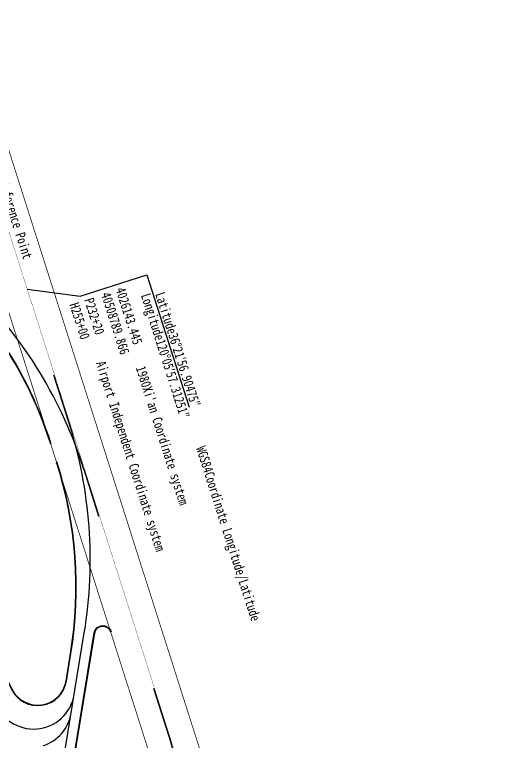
# Model space of a CAD drawing. Header units: millimetres. Extents: x -2014 to 2130, y -3279 to 3021.
# Drawn here: x 1007 to 1599, y -108 to 777 of the extents above; entities that cross this region are included whole.
import ezdxf
from ezdxf.enums import TextEntityAlignment as Align

# ---------------------------------------------------------------- set-up
doc = ezdxf.new("R2010")
doc.units = ezdxf.units.MM
for name, color, linetype in [('MapLayer_ARP', 7, 'Continuous'), ('MapLayer_Axial_GSD_11', 14, 'Continuous'), ('MapLayer_Runway_GSD_11', 50, 'Continuous'), ('MapLayer_RunwayAxial', 102, 'Continuous'), ('MapLayer_Taxiway_GSD_11', 250, 'Continuous')]:
    doc.layers.add(name, color=color, linetype=linetype)
doc.styles.add('黑体', font='simhei.ttf', dxfattribs={"width": 0.8})

msp = doc.modelspace()

# ---------------------------------------------------------------- linework, layer by layer
at = {"layer": 'MapLayer_ARP', "color": 0}
msp.add_line((1022.36, 443.32), (1086.92, 434.72), dxfattribs=at)
msp.add_lwpolyline([(1086.92, 434.72), (1168.17, 460.65), (1219.58, 299.54)], dxfattribs=at)
at = {"layer": 'MapLayer_Axial_GSD_11', "ltscale": 0.3}
for p, q in [((1073.11, 281.36), (1054.87, 338.52)), ((1109.76, 166.51), (1091.52, 223.67)), ((1055.64, -196.26), (1091.91, 25.26)), ((1194.72, -99.71), (1176.48, -42.55))]:
    msp.add_line(p, q, dxfattribs=at)
for centre, radius, start, end in [((567.55, 56.45), 550, 17.7, 44.7), ((549.14, 114.14), 550, 350.7, 17.7), ((1030.25, -41.88), 50, 197.7, 350.7), ((1026.56, -64.44), 50, 287.7, 350.7), ((670.76, -266.93), 550, 350.7, 17.7)]:
    msp.add_arc(centre, radius, start, end, dxfattribs=at)
at = {"layer": 'MapLayer_Runway_GSD_11', "const_width": 0.9}
for points in [[(503.68, 2167.23), (1598.2, -1262.35)], [(446.52, 2148.99), (1541.04, -1280.59)]]:
    msp.add_lwpolyline(points, dxfattribs=at)
at = {"layer": 'MapLayer_RunwayAxial', "const_width": 0.346}
msp.add_lwpolyline([(475.1, 2158.11), (1569.62, -1271.47)], dxfattribs=at)
at = {"layer": 'MapLayer_Taxiway_GSD_11'}
for points in [[(1051.63, 254.59, 0.079226), (980.66, 395.33), (949.85, 207.15, 0.118358), (961.49, 48.6), (968.33, 27.15), (1003.27, -43.53, 0.729222), (1070.13, -33.54), (1075.62, 0, 0.118358), (1058.5, 233.05)], [(1051.15, 254.44, 0.07862), (980.96, 394.06), (950.34, 207.07, 0.118358), (961.97, 48.75), (968.8, 27.34), (1003.72, -43.31, 0.729222), (1069.63, -33.46), (1075.12, 0.08)], [(1075.12, 0.08, 0.118358), (1058.03, 232.89)], [(1180.65, -149.69, -0.117472), (1197.23, -381.07), (1191.74, -414.61, -0.731561), (1124.79, -424.4), (1093.5, -360.12), (1077.07, -308.62, -0.118358), (1068.5, -191.98), (1104.04, 25.05, -0.788336), (1124.41, 26.55)], [(1180.16, -149.81, -0.117486), (1196.74, -380.99), (1191.25, -414.53, -0.731561), (1125.23, -424.18), (1093.97, -359.94), (1077.54, -308.47, -0.118358), (1068.99, -192.06), (1104.53, 24.97, -0.788336), (1123.93, 26.4)]]:
    msp.add_lwpolyline(points, format="xyb", dxfattribs=at)

# ---------------------------------------------------------------- texts
at = {"layer": 'MapLayer_ARP', "style": '黑体', "width": 0.8}
msp.add_text('Airport Reference Point', height=12, rotation=287.7, dxfattribs=at).set_placement((972.05, 621.79))
at = {"layer": 'MapLayer_ARP', "color": 0, "style": '黑体', "width": 0.8}
for s, p in [('4026143.445', (1146.35, 410.58)), ('40508789.866', (1129.7, 401.59)), ('Longitude120°05′57.31251″', (1188.94, 361.68)), ('Latitude36°21′56.90475″', (1206.06, 369.94)), ('H255+00', (1086.22, 404.52)), ('P232+20', (1104.16, 410.19)), ('Airport Independent Coordinate system', (1147.02, 239.67)), ("1980Xi'an Coordinate system", (1185.63, 264.86)), ('WGS84Coordinate Longitude/Latitude', (1265.97, 145.36))]:
    msp.add_text(s, height=12, rotation=287.7, dxfattribs=at).set_placement(p, align=Align.MIDDLE)

doc.saveas('drawing.dxf')
